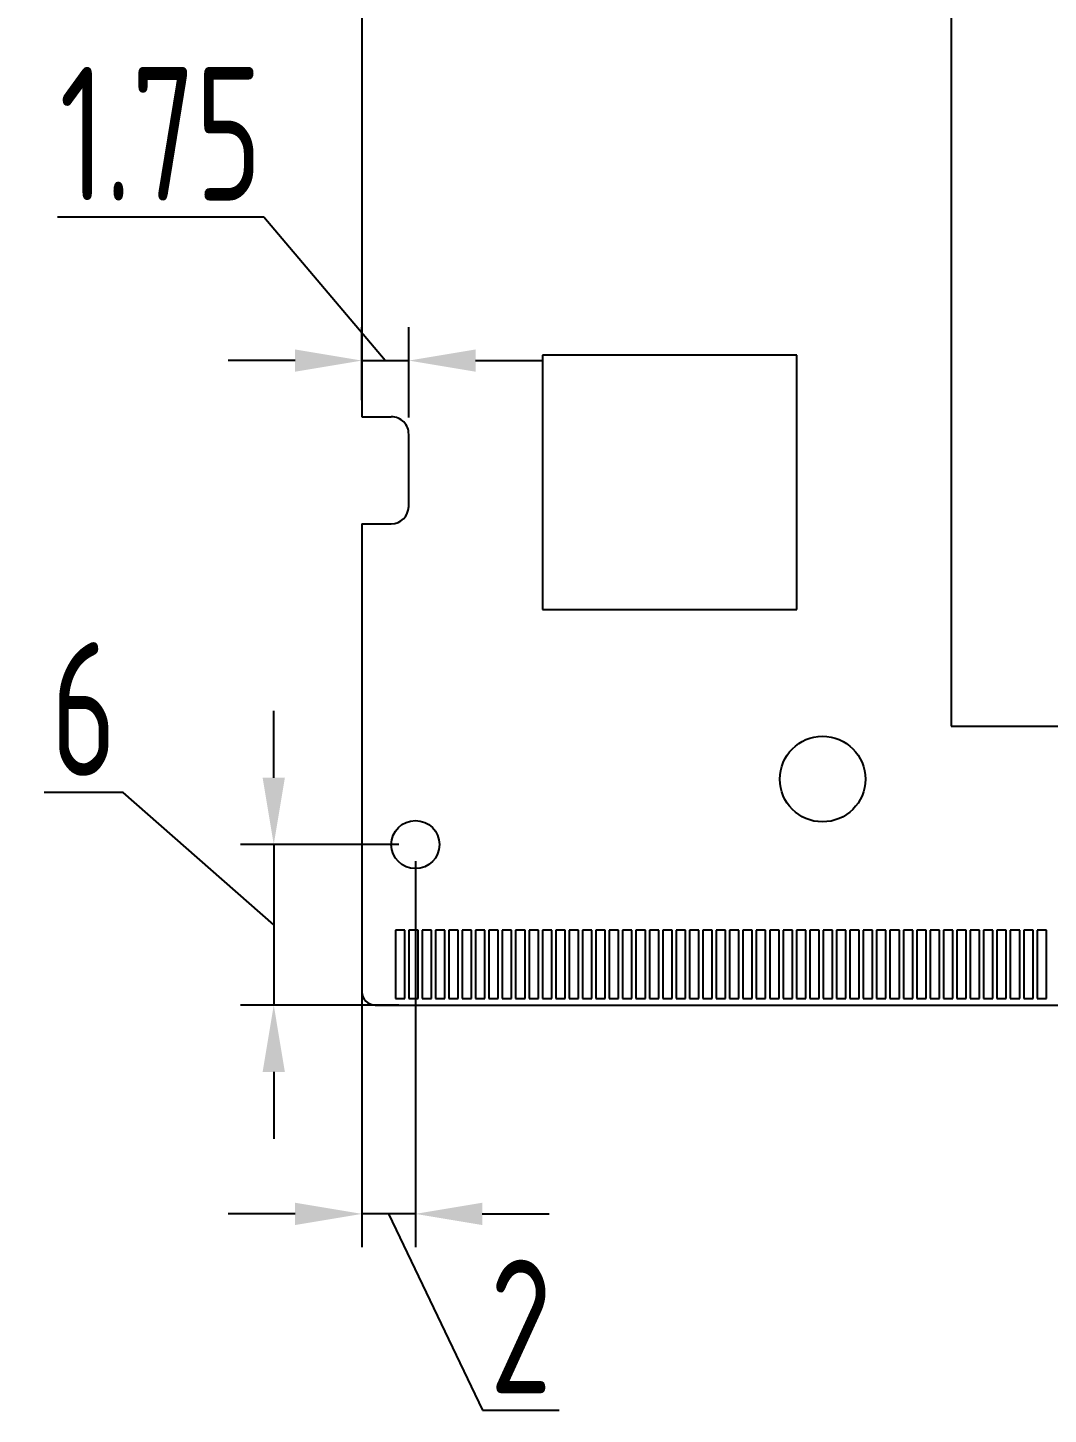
# Model space of a CAD drawing. Header units: millimetres. Extents: x 33 to 453, y 25 to 322.
# Drawn here: x 102.1 to 140.3, y 170.8 to 222.7 of the extents above; entities that cross this region are included whole.
import ezdxf

# ---------------------------------------------------------------- set-up
doc = ezdxf.new("R2010")
doc.units = ezdxf.units.MM
doc.layers.add('可见', color=7, linetype='Continuous')
doc.layers.add('标注、技术要求', color=1, linetype='Continuous')
doc.styles.add('陈杰（2）', font='gbenor.shx', dxfattribs={"width": 0.8, "height": 5, "bigfont": 'gbcbig.shx'})
doc.dimstyles.new('ISO-25（2）', dxfattribs={"dimtxt": 5, "dimasz": 2.5, "dimexe": 1.25, "dimexo": 0.625, "dimtad": 1, "dimtih": 1, "dimtoh": 1, "dimdsep": 46, "dimtxsty": '陈杰（2）', "dimcen": 2.5, "dimclrt": 256, "dimadec": 0, "dimazin": 0, "dimtp": 0.1, "dimtm": 0.1, "dimtfac": 0.75, "dimtmove": 1, "dimatfit": 3, "dimfxl": 1, "dimtolj": 1, "dimarcsym": 0})

# ---------------------------------------------------------------- blocks, each defined once
blk = doc.blocks.new('*D35')
at = {"layer": 'Defpoints', "color": 0, "transparency": 16777216}
for p in [(116.333, 210.248), (114.583, 208.147), (116.333, 207.489)]:
    blk.add_point(p, dxfattribs=at)
at = {"layer": '标注、技术要求', "color": 0, "lineweight": -2, "transparency": 16777216}
for p, q in [((110.918, 215.608), (103.196, 215.608)), ((115.458, 210.248), (110.918, 215.608)), ((114.583, 208.772), (114.583, 211.498)), ((116.333, 208.114), (116.333, 211.498)), ((112.083, 210.248), (109.583, 210.248)), ((114.583, 210.248), (116.333, 210.248)), ((114.583, 210.248), (116.333, 210.248)), ((118.833, 210.248), (121.333, 210.248))]:
    blk.add_line(p, q, dxfattribs=at)
at = {"layer": '标注、技术要求', "color": 0, "transparency": 16777216}
for points in [[(112.083, 210.664), (112.083, 209.831), (114.583, 210.248)], [(118.833, 210.664), (118.833, 209.831), (116.333, 210.248)]]:
    blk.add_solid(points, dxfattribs=at)
at = {"layer": '标注、技术要求', "transparency": 16777216, "insert": (107.057, 218.733), "char_height": 5, "attachment_point": 5, "style": '陈杰（2）'}
blk.add_mtext('\\A1;1.75', dxfattribs=at)
blk = doc.blocks.new('*D37')
at = {"layer": 'Defpoints', "color": 0, "transparency": 16777216}
for p in [(116.583, 192.147), (111.286, 186.147), (116.583, 186.147)]:
    blk.add_point(p, dxfattribs=at)
at = {"layer": '标注、技术要求', "color": 0, "lineweight": -2, "transparency": 16777216}
for p, q in [((111.286, 194.647), (111.286, 197.147)), ((105.653, 194.094), (102.705, 194.094)), ((111.286, 189.147), (105.653, 194.094)), ((115.958, 192.147), (110.036, 192.147)), ((111.286, 192.147), (111.286, 186.147)), ((111.286, 192.147), (111.286, 186.147)), ((115.958, 186.147), (110.036, 186.147)), ((111.286, 183.647), (111.286, 181.147))]:
    blk.add_line(p, q, dxfattribs=at)
at = {"layer": '标注、技术要求', "color": 0, "transparency": 16777216}
for points in [[(110.869, 194.647), (111.702, 194.647), (111.286, 192.147)], [(110.869, 183.647), (111.702, 183.647), (111.286, 186.147)]]:
    blk.add_solid(points, dxfattribs=at)
at = {"layer": '标注、技术要求', "transparency": 16777216, "insert": (104.179, 197.219), "char_height": 5, "attachment_point": 5, "style": '陈杰（2）'}
blk.add_mtext('\\A1;6', dxfattribs=at)
blk = doc.blocks.new('*D38')
at = {"layer": 'Defpoints', "color": 0, "transparency": 16777216}
for p in [(114.583, 192.147), (116.583, 192.147), (114.583, 178.337)]:
    blk.add_point(p, dxfattribs=at)
at = {"layer": '标注、技术要求', "color": 0, "lineweight": -2, "transparency": 16777216}
for p, q in [((114.583, 191.522), (114.583, 177.087)), ((116.583, 191.522), (116.583, 177.087)), ((112.083, 178.337), (109.583, 178.337)), ((116.583, 178.337), (114.583, 178.337)), ((116.583, 178.337), (114.583, 178.337)), ((115.583, 178.337), (119.094, 170.999)), ((119.083, 178.337), (121.583, 178.337)), ((119.094, 170.999), (121.963, 170.999))]:
    blk.add_line(p, q, dxfattribs=at)
at = {"layer": '标注、技术要求', "color": 0, "transparency": 16777216}
for points in [[(112.083, 178.754), (112.083, 177.92), (114.583, 178.337)], [(119.083, 178.754), (119.083, 177.92), (116.583, 178.337)]]:
    blk.add_solid(points, dxfattribs=at)
at = {"layer": '标注、技术要求', "transparency": 16777216, "insert": (120.528, 174.124), "char_height": 5, "attachment_point": 5, "style": '陈杰（2）'}
blk.add_mtext('\\A1;2', dxfattribs=at)

msp = doc.modelspace()

# ---------------------------------------------------------------- linework, layer by layer
at = {"layer": '可见', "extrusion": (-1e-16, -1, 0)}
for p, q in [((114.583, 243.147), (114.583, 208.147)), ((136.623, 231.577), (136.623, 196.577)), ((130.847, 210.448), (121.339, 210.448)), ((121.339, 210.448), (121.339, 200.941)), ((130.847, 200.941), (130.847, 210.448)), ((114.583, 208.147), (115.683, 208.147)), ((116.333, 204.789), (116.333, 207.489)), ((114.583, 204.147), (115.683, 204.147)), ((114.583, 204.147), (114.583, 186.647)), ((121.339, 200.941), (130.847, 200.941)), ((136.623, 196.577), (160.623, 196.577)), ((115.833, 188.947), (115.833, 186.397)), ((116.183, 188.947), (115.833, 188.947)), ((116.183, 186.397), (116.183, 188.947)), ((116.333, 188.947), (116.333, 186.397)), ((116.683, 188.947), (116.333, 188.947)), ((116.683, 186.397), (116.683, 188.947)), ((116.833, 188.947), (116.833, 186.397)), ((117.183, 188.947), (116.833, 188.947)), ((117.183, 186.397), (117.183, 188.947)), ((117.333, 188.947), (117.333, 186.397)), ((117.683, 188.947), (117.333, 188.947)), ((117.683, 186.397), (117.683, 188.947)), ((117.833, 188.947), (117.833, 186.397)), ((118.183, 188.947), (117.833, 188.947)), ((118.183, 186.397), (118.183, 188.947)), ((118.333, 188.947), (118.333, 186.397)), ((118.683, 188.947), (118.333, 188.947)), ((118.683, 186.397), (118.683, 188.947)), ((118.833, 188.947), (118.833, 186.397)), ((119.183, 188.947), (118.833, 188.947)), ((119.183, 186.397), (119.183, 188.947)), ((119.333, 188.947), (119.333, 186.397)), ((119.683, 188.947), (119.333, 188.947)), ((119.683, 186.397), (119.683, 188.947)), ((119.833, 188.947), (119.833, 186.397)), ((120.183, 188.947), (119.833, 188.947)), ((120.183, 186.397), (120.183, 188.947)), ((120.333, 188.947), (120.333, 186.397)), ((120.683, 188.947), (120.333, 188.947)), ((120.683, 186.397), (120.683, 188.947)), ((120.833, 188.947), (120.833, 186.397)), ((121.183, 188.947), (120.833, 188.947)), ((121.183, 186.397), (121.183, 188.947)), ((121.333, 188.947), (121.333, 186.397)), ((121.683, 188.947), (121.333, 188.947)), ((121.683, 186.397), (121.683, 188.947)), ((121.833, 188.947), (121.833, 186.397)), ((122.183, 188.947), (121.833, 188.947)), ((122.183, 186.397), (122.183, 188.947)), ((122.333, 188.947), (122.333, 186.397)), ((122.683, 188.947), (122.333, 188.947)), ((122.683, 186.397), (122.683, 188.947)), ((122.833, 188.947), (122.833, 186.397)), ((123.183, 188.947), (122.833, 188.947)), ((123.183, 186.397), (123.183, 188.947)), ((123.333, 188.947), (123.333, 186.397)), ((123.683, 188.947), (123.333, 188.947)), ((123.683, 186.397), (123.683, 188.947)), ((123.833, 188.947), (123.833, 186.397)), ((124.183, 188.947), (123.833, 188.947)), ((124.183, 186.397), (124.183, 188.947)), ((124.333, 188.947), (124.333, 186.397)), ((124.683, 188.947), (124.333, 188.947)), ((124.683, 186.397), (124.683, 188.947)), ((124.833, 188.947), (124.833, 186.397)), ((125.183, 188.947), (124.833, 188.947)), ((125.183, 186.397), (125.183, 188.947)), ((125.333, 188.947), (125.333, 186.397)), ((125.683, 188.947), (125.333, 188.947)), ((125.683, 186.397), (125.683, 188.947)), ((125.833, 188.947), (125.833, 186.397)), ((126.183, 188.947), (125.833, 188.947)), ((126.183, 186.397), (126.183, 188.947)), ((126.333, 188.947), (126.333, 186.397)), ((126.683, 188.947), (126.333, 188.947)), ((126.683, 186.397), (126.683, 188.947)), ((126.833, 188.947), (126.833, 186.397)), ((127.183, 188.947), (126.833, 188.947)), ((127.183, 186.397), (127.183, 188.947)), ((127.333, 188.947), (127.333, 186.397)), ((127.683, 188.947), (127.333, 188.947)), ((127.683, 186.397), (127.683, 188.947)), ((127.833, 188.947), (127.833, 186.397)), ((128.183, 188.947), (127.833, 188.947)), ((128.183, 186.397), (128.183, 188.947)), ((128.333, 188.947), (128.333, 186.397)), ((128.683, 188.947), (128.333, 188.947)), ((128.683, 186.397), (128.683, 188.947)), ((128.833, 188.947), (128.833, 186.397)), ((129.183, 188.947), (128.833, 188.947)), ((129.183, 186.397), (129.183, 188.947)), ((129.333, 188.947), (129.333, 186.397)), ((129.683, 188.947), (129.333, 188.947)), ((129.683, 186.397), (129.683, 188.947)), ((129.833, 188.947), (129.833, 186.397)), ((130.183, 188.947), (129.833, 188.947)), ((130.183, 186.397), (130.183, 188.947)), ((130.333, 188.947), (130.333, 186.397)), ((130.683, 188.947), (130.333, 188.947)), ((130.683, 186.397), (130.683, 188.947)), ((130.833, 188.947), (130.833, 186.397)), ((131.183, 188.947), (130.833, 188.947)), ((131.183, 186.397), (131.183, 188.947)), ((131.333, 188.947), (131.333, 186.397)), ((131.683, 188.947), (131.333, 188.947)), ((131.683, 186.397), (131.683, 188.947)), ((131.833, 188.947), (131.833, 186.397)), ((132.183, 188.947), (131.833, 188.947)), ((132.183, 186.397), (132.183, 188.947)), ((132.333, 188.947), (132.333, 186.397)), ((132.683, 188.947), (132.333, 188.947)), ((132.683, 186.397), (132.683, 188.947)), ((132.833, 188.947), (132.833, 186.397)), ((133.183, 188.947), (132.833, 188.947)), ((133.183, 186.397), (133.183, 188.947)), ((133.333, 188.947), (133.333, 186.397)), ((133.683, 188.947), (133.333, 188.947)), ((133.683, 186.397), (133.683, 188.947)), ((133.833, 188.947), (133.833, 186.397)), ((134.183, 188.947), (133.833, 188.947)), ((134.183, 186.397), (134.183, 188.947)), ((134.333, 188.947), (134.333, 186.397)), ((134.683, 188.947), (134.333, 188.947)), ((134.683, 186.397), (134.683, 188.947)), ((134.833, 188.947), (134.833, 186.397)), ((135.183, 188.947), (134.833, 188.947)), ((135.183, 186.397), (135.183, 188.947)), ((135.333, 188.947), (135.333, 186.397)), ((135.683, 188.947), (135.333, 188.947)), ((135.683, 186.397), (135.683, 188.947)), ((135.833, 188.947), (135.833, 186.397)), ((136.183, 188.947), (135.833, 188.947)), ((136.183, 186.397), (136.183, 188.947)), ((136.333, 188.947), (136.333, 186.397)), ((136.683, 188.947), (136.333, 188.947)), ((136.683, 186.397), (136.683, 188.947)), ((136.833, 188.947), (136.833, 186.397)), ((137.183, 188.947), (136.833, 188.947)), ((137.183, 186.397), (137.183, 188.947)), ((137.333, 188.947), (137.333, 186.397)), ((137.683, 188.947), (137.333, 188.947)), ((137.683, 186.397), (137.683, 188.947)), ((137.833, 188.947), (137.833, 186.397)), ((138.183, 188.947), (137.833, 188.947)), ((138.183, 186.397), (138.183, 188.947)), ((138.333, 188.947), (138.333, 186.397)), ((138.683, 188.947), (138.333, 188.947)), ((138.683, 186.397), (138.683, 188.947)), ((138.833, 188.947), (138.833, 186.397)), ((139.183, 188.947), (138.833, 188.947)), ((139.183, 186.397), (139.183, 188.947)), ((139.333, 188.947), (139.333, 186.397)), ((139.683, 188.947), (139.333, 188.947)), ((139.683, 186.397), (139.683, 188.947)), ((139.833, 188.947), (139.833, 186.397)), ((140.183, 188.947), (139.833, 188.947)), ((140.183, 186.397), (140.183, 188.947)), ((115.833, 186.397), (116.183, 186.397)), ((116.333, 186.397), (116.683, 186.397)), ((116.833, 186.397), (117.183, 186.397)), ((117.333, 186.397), (117.683, 186.397)), ((117.833, 186.397), (118.183, 186.397)), ((118.333, 186.397), (118.683, 186.397)), ((118.833, 186.397), (119.183, 186.397)), ((119.333, 186.397), (119.683, 186.397)), ((119.833, 186.397), (120.183, 186.397)), ((120.333, 186.397), (120.683, 186.397)), ((120.833, 186.397), (121.183, 186.397)), ((121.333, 186.397), (121.683, 186.397)), ((121.833, 186.397), (122.183, 186.397)), ((122.333, 186.397), (122.683, 186.397)), ((122.833, 186.397), (123.183, 186.397)), ((123.333, 186.397), (123.683, 186.397)), ((123.833, 186.397), (124.183, 186.397)), ((124.333, 186.397), (124.683, 186.397)), ((124.833, 186.397), (125.183, 186.397)), ((125.333, 186.397), (125.683, 186.397)), ((125.833, 186.397), (126.183, 186.397)), ((126.333, 186.397), (126.683, 186.397)), ((126.833, 186.397), (127.183, 186.397)), ((127.333, 186.397), (127.683, 186.397)), ((127.833, 186.397), (128.183, 186.397)), ((128.333, 186.397), (128.683, 186.397)), ((128.833, 186.397), (129.183, 186.397)), ((129.333, 186.397), (129.683, 186.397)), ((129.833, 186.397), (130.183, 186.397)), ((130.333, 186.397), (130.683, 186.397)), ((130.833, 186.397), (131.183, 186.397)), ((131.333, 186.397), (131.683, 186.397)), ((131.833, 186.397), (132.183, 186.397)), ((132.333, 186.397), (132.683, 186.397)), ((132.833, 186.397), (133.183, 186.397)), ((133.333, 186.397), (133.683, 186.397)), ((133.833, 186.397), (134.183, 186.397)), ((134.333, 186.397), (134.683, 186.397)), ((134.833, 186.397), (135.183, 186.397)), ((135.333, 186.397), (135.683, 186.397)), ((135.833, 186.397), (136.183, 186.397)), ((136.333, 186.397), (136.683, 186.397)), ((136.833, 186.397), (137.183, 186.397)), ((137.333, 186.397), (137.683, 186.397)), ((137.833, 186.397), (138.183, 186.397)), ((138.333, 186.397), (138.683, 186.397)), ((138.833, 186.397), (139.183, 186.397)), ((139.333, 186.397), (139.683, 186.397)), ((139.833, 186.397), (140.183, 186.397)), ((115.083, 186.147), (152.133, 186.147))]:
    msp.add_line(p, q, dxfattribs=at)
at = {"layer": '可见'}
for centre, radius in [((131.813, 194.597), 1.6), ((116.583, 192.147), 0.9)]:
    msp.add_circle(centre, radius, dxfattribs=at)
for centre, radius, start, end in [((115.683, 207.497), 0.65, 359.3576, 90), ((115.683, 204.797), 0.65, 270, 359.3576), ((115.083, 186.647), 0.5, 180, 270)]:
    msp.add_arc(centre, radius, start, end, dxfattribs=at)

# ---------------------------------------------------------------- dimensions: what is measured, and where the dimension line sits
at = {"layer": '标注、技术要求'}
for base, p1, p2, picture, middle in [((116.333, 210.248), (114.583, 208.147), (116.333, 207.489), '*D35', (110.293, 215.608)), ((114.583, 178.337), (116.583, 192.147), (114.583, 192.147), '*D38', (119.719, 170.999))]:
    dim = msp.add_linear_dim(base=base, p1=p1, p2=p2, dimstyle='ISO-25（2）', dxfattribs=at)
    dim.commit()
    dim.dimension.update_dxf_attribs({"geometry": picture, "text_midpoint": middle, "dimtype": 160})
dim = msp.add_linear_dim(base=(111.286, 186.147), p1=(116.583, 192.147), p2=(116.583, 186.147), angle=90, dimstyle='ISO-25（2）', dxfattribs=at)
dim.commit()
dim.dimension.update_dxf_attribs({"geometry": '*D37', "text_midpoint": (105.028, 194.094), "dimtype": 160})

doc.saveas('drawing.dxf')
